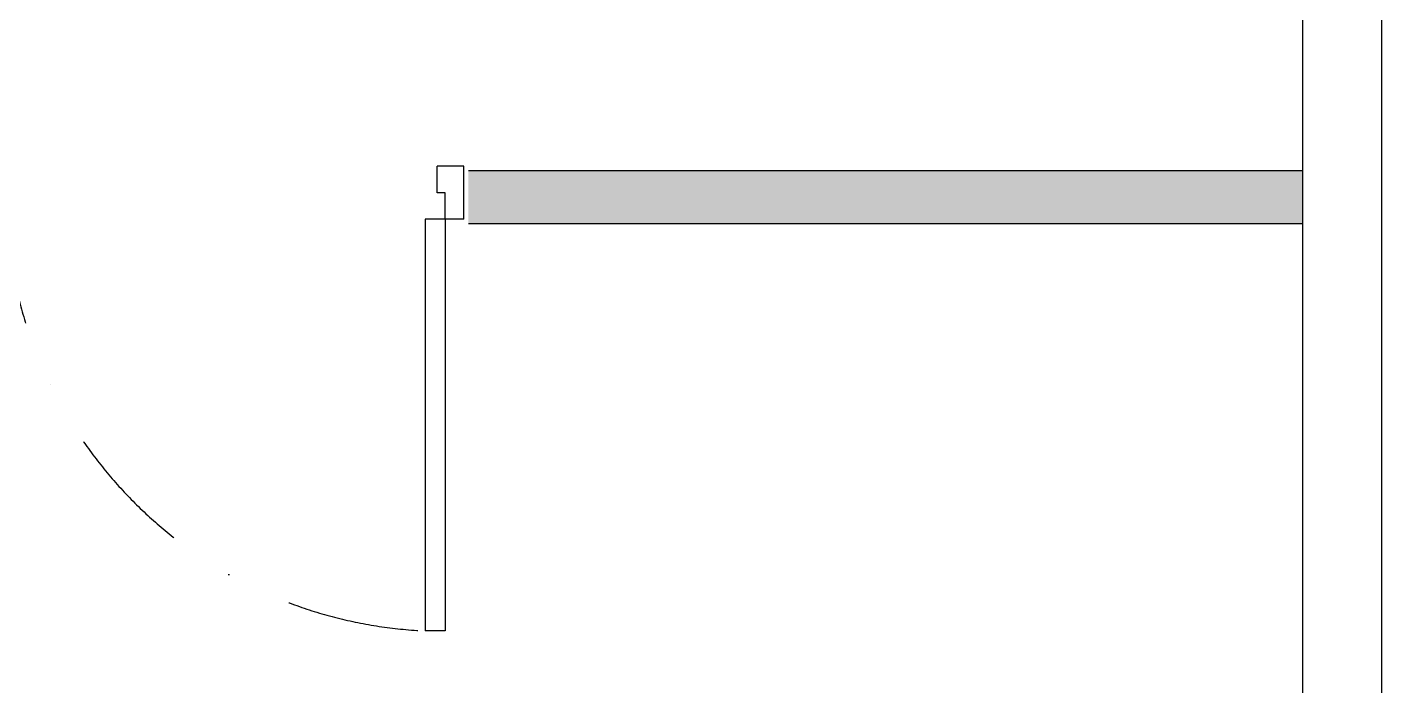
# Model space of a CAD drawing. Header units: millimetres. Extents: x 982 to 80582, y 687 to 58800.
# Drawn here: x 41384 to 43942, y 37961 to 39204 of the extents above; entities that cross this region are included whole.
import ezdxf

# ---------------------------------------------------------------- set-up
doc = ezdxf.new("R2010")
doc.units = ezdxf.units.MM
doc.linetypes.add('DASHDOT', pattern=[1, 0.5, -0.25, 0, -0.25])
for name, color, linetype in [('A-DOOR', 9, 'Continuous'), ('A-HATCH', 8, 'Continuous'), ('A-PARTITION', 4, 'Continuous'), ('A-WALL', 1, 'Continuous')]:
    doc.layers.add(name, color=color, linetype=linetype)

# ---------------------------------------------------------------- blocks, each defined once
blk = doc.blocks.new('A$C4F656F16')
at = {"layer": 'A-DOOR', "color": 8}
for p, q in [((35, 100), (35, 877.1)), ((35, 877.1), (73, 877.1)), ((73, 100), (73, 877.1)), ((35, 100), (73, 100))]:
    blk.add_line(p, q, dxfattribs=at)
at = {"layer": 'A-DOOR', "color": 8, "linetype": 'Continuous'}
for p, q in [((0, 100), (35, 100)), ((0, 100), (0, 100)), ((0, 100), (0, 0)), ((0, 100), (0, 100)), ((35, 100), (35, 50)), ((900, 100), (865, 100)), ((865, 100), (865, 50)), ((900, 100), (900, 100)), ((900, 100), (900, 0)), ((900, 100), (900, 100)), ((35, 50), (50, 50)), ((50, 50), (50, 0)), ((865, 50), (850, 50)), ((850, 50), (850, 0)), ((0, 0), (50, 0)), ((900, 0), (850, 0))]:
    blk.add_line(p, q, dxfattribs=at)
at = {"layer": 'A-DOOR', "color": 8, "linetype": 'DASHDOT', "ltscale": 500}
blk.add_arc((35, 48), 830, 0.1381, 87.3759, dxfattribs=at)

msp = doc.modelspace()

# ---------------------------------------------------------------- hatches: boundary and pattern name
at = {"layer": 'A-HATCH'}
h = msp.add_hatch(dxfattribs=at)
h.set_pattern_fill('DOTS', color=8, scale=800)
h.set_pattern_definition([(0, (3598.94, -194877.037), (25, 50), [0, -50])])
h.paths.add_polyline_path([(34717.1, 38933.1), (33217.1, 38933.1), (33217.1, 34433.1), (33317.1, 34433.1), (33317.1, 38833.1), (34717.1, 38833.1)])
h.paths.add_polyline_path([(37267.1, 38933.1), (36367.1, 38933.1), (36367.1, 38833.1), (37267.1, 38833.1)])
h.paths.add_polyline_path([(36367.1, 38933.1), (36217.1, 38933.1), (36217.1, 38833.1), (36367.1, 38833.1)])
h.paths.add_polyline_path([(41317.1, 38933.1), (40267.1, 38933.1), (40267.1, 38833.1), (41317.1, 38833.1)])
h.paths.add_polyline_path([(43792.1, 38933.1), (42367.1, 38933.1), (42367.1, 38833.1), (43792.1, 38833.1)])
h.paths.add_polyline_path([(42367.1, 38933.1), (42217.1, 38933.1), (42217.1, 38833.1), (42367.1, 38833.1)])

# ---------------------------------------------------------------- linework, layer by layer
at = {"layer": 'A-PARTITION', "color": 8}
for p, q in [((43792.1, 38933.1), (42217.1, 38933.1)), ((43792.1, 38833.1), (42217.1, 38833.1))]:
    msp.add_line(p, q, dxfattribs=at)
at = {"layer": 'A-WALL', "color": 8, "linetype": 'Continuous', "ltscale": 900}
msp.add_line((43792.1, 40433.1), (43792.1, 34433.1), dxfattribs=at)
at = {"layer": 'A-WALL', "color": 8}
msp.add_line((43942.1, 34433.1), (43942.1, 40433.1), dxfattribs=at)

# ---------------------------------------------------------------- block references
at = {"layer": 'A-DOOR', "color": 8, "rotation": 180}
msp.add_blockref('A$C4F656F16', (42208.2, 38941.8), dxfattribs=at)

doc.saveas('drawing.dxf')
